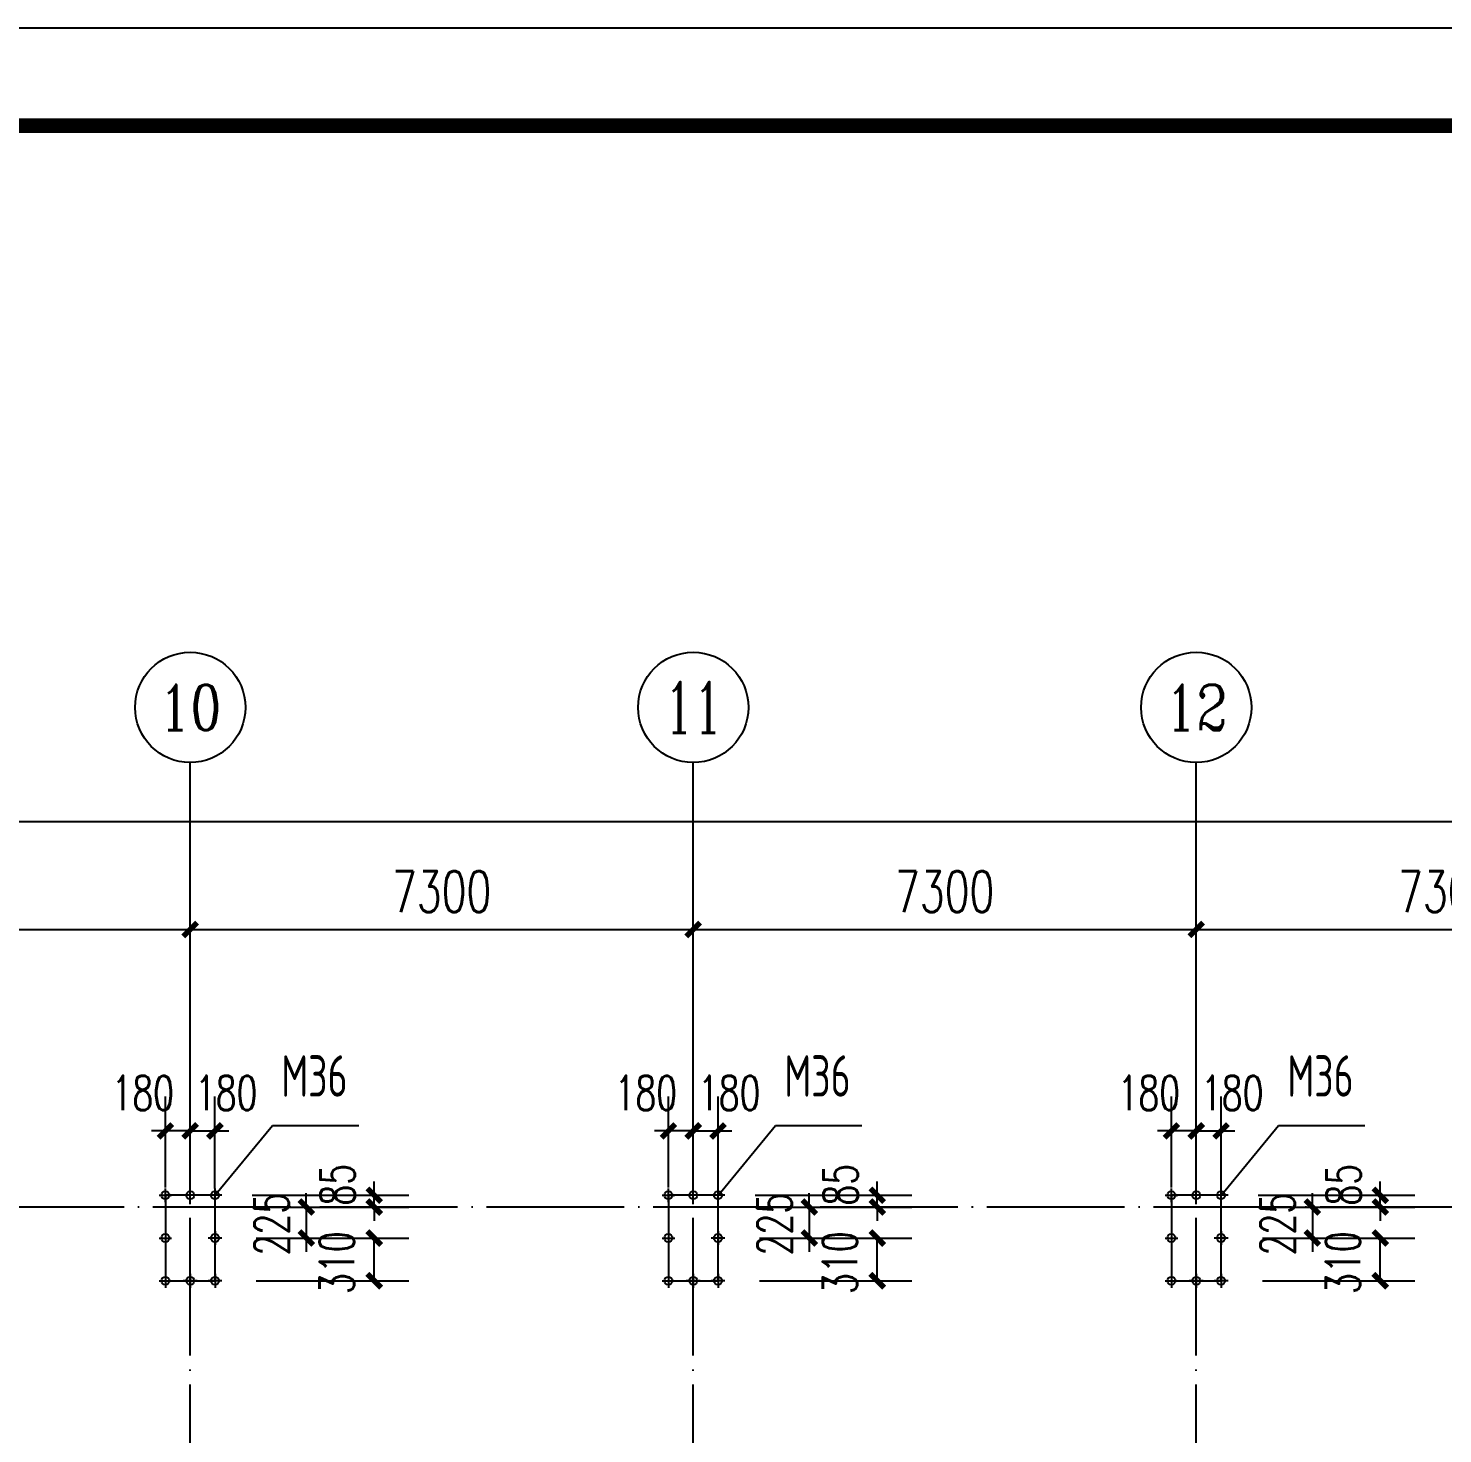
# Model space of a CAD drawing. Extents: x -89996 to 1006241, y -2176 to 440573.
# Drawn here: x 469624 to 490150, y 152204 to 172594 of the extents above; entities that cross this region are included whole.
import ezdxf
from ezdxf.enums import TextEntityAlignment as Align

# ---------------------------------------------------------------- set-up
doc = ezdxf.new("R2010")
doc.units = 0
doc.header["$LTSCALE"] = 1000
doc.header["$MEASUREMENT"] = 0
doc.linetypes.add('DOTE', pattern=[2.42, 2, -0.2, 0.02, -0.2])
for name, color, linetype in [('AXIS', 3, 'Continuous'), ('AXIS_TEXT', 7, 'Continuous'), ('DOTE', 1, 'DOTE'), ('PUB_TITLE', 4, 'Continuous'), ('TEXT', 7, 'Continuous'), ('WALL', 9, 'Continuous')]:
    doc.layers.add(name, color=color, linetype=linetype)
doc.styles.add('_TCH_AXIS', font='COMPLEX', dxfattribs={"bigfont": 'GBCBIG'})
doc.styles.add('_TCH_DIM_T3', font='SIMPLEX', dxfattribs={"width": 0.705882, "bigfont": 'GBCBIG'})
doc.styles.add('COMPLEX', font='COMPLEX')
doc.styles.add('TSSD_Label', font='tssdeng.shx', dxfattribs={"width": 0.7, "bigfont": 'hztxt.shx'})
doc.dimstyles.new('_TCH_ARCH&&200', dxfattribs={"dimtxt": 595, "dimasz": 200, "dimexe": 500, "dimexo": 600, "dimgap": 252.5, "dimtad": 1, "dimdec": 0, "dimzin": 0, "dimdsep": 46, "dimtxsty": '_TCH_DIM_T3', "dimblk": 'ARCHTICK', "dimcen": 0.09, "dimclrt": 7, "dimazin": 2, "dimtfac": 1, "dimtdec": 0, "dimtix": 1, "dimtmove": 2, "dimatfit": 3, "dimfxl": 0, "dimtolj": 1, "dimtzin": 0, "dimarcsym": 0})
doc.dimstyles.new('TCH-200-1', dxfattribs={"dimtxt": 595, "dimasz": 200, "dimexe": 500, "dimexo": 600, "dimgap": 252.5, "dimtad": 1, "dimdec": 0, "dimzin": 0, "dimdsep": 46, "dimtxsty": '_TCH_DIM_T3', "dimblk": 'ARCHTICK', "dimcen": 0.09, "dimclrd": 3, "dimclre": 3, "dimclrt": 7, "dimazin": 2, "dimtfac": 1, "dimtdec": 0, "dimtix": 1, "dimtmove": 2, "dimatfit": 3, "dimfxl": 0, "dimtolj": 1, "dimtzin": 0, "dimarcsym": 0})
doc.dimstyles.new('TCH-200-2', dxfattribs={"dimtxt": 500, "dimasz": 200, "dimexe": 500, "dimexo": 600, "dimgap": 252.5, "dimtad": 1, "dimdec": 0, "dimlfac": 0.5, "dimzin": 0, "dimdsep": 46, "dimtxsty": '_TCH_DIM_T3', "dimblk": 'ARCHTICK', "dimcen": 0.09, "dimclrd": 124, "dimclre": 124, "dimclrt": 7, "dimazin": 2, "dimtfac": 1, "dimtdec": 0, "dimtix": 1, "dimtmove": 2, "dimatfit": 3, "dimfxl": 0, "dimtolj": 1, "dimtzin": 0, "dimarcsym": 0})

# ---------------------------------------------------------------- blocks, each defined once
blk = doc.blocks.new('_ArchTick')
at = {"color": 0, "linetype": 'ByBlock', "const_width": 0.4}
blk.add_lwpolyline([(-0.5, -0.5), (0.5, 0.5)], dxfattribs=at)
blk = doc.blocks.new('*D1264')
at = {"layer": 'Defpoints', "color": 0, "transparency": 16777216}
for p in [(421624, 161082), (500933, 155833), (421624, 155633)]:
    blk.add_point(p, dxfattribs=at)
at = {"layer": 'WALL', "color": 3, "lineweight": -2, "transparency": 16777216}
for p, q in [((421624, 156233), (421624, 161582)), ((500933, 156433), (500933, 161582)), ((500933, 161082), (421624, 161082))]:
    blk.add_line(p, q, dxfattribs=at)
at = {"layer": 'WALL', "color": 3, "lineweight": -2, "transparency": 16777216, "xscale": 200, "yscale": 200, "zscale": 200, "rotation": 180}
blk.add_blockref('_ArchTick', (421624, 161082), dxfattribs=at)
at = {"layer": 'WALL', "color": 3, "lineweight": -2, "transparency": 16777216, "xscale": 200, "yscale": 200, "zscale": 200}
blk.add_blockref('_ArchTick', (500933, 161082), dxfattribs=at)
at = {"layer": 'WALL', "color": 7, "transparency": 16777216, "insert": (461279, 161632), "char_height": 595, "attachment_point": 5, "style": '_TCH_DIM_T3'}
blk.add_mtext('\\A1;79310', dxfattribs=at)
blk = doc.blocks.new('*D1707')
at = {"color": 124, "linetype": 'ByBlock', "lineweight": -2, "transparency": 16777216}
for p, q in [((474644, 155663), (474644, 155863)), ((472873, 155663), (475144, 155663)), ((474644, 155493), (474644, 155663)), ((472873, 155493), (475144, 155493)), ((474644, 155493), (474644, 155293))]:
    blk.add_line(p, q, dxfattribs=at)
at = {"layer": 'Defpoints', "color": 0, "linetype": 'ByBlock', "transparency": 16777216}
for p in [(472273, 155663), (474644, 155663), (472273, 155493)]:
    blk.add_point(p, dxfattribs=at)
at = {"color": 124, "linetype": 'ByBlock', "lineweight": -2, "transparency": 16777216, "xscale": 200, "yscale": 200, "zscale": 200}
for p, rotation in [((474644, 155663), 270), ((474644, 155493), 90)]:
    blk.add_blockref('_ArchTick', p, dxfattribs=dict(at, rotation=rotation))
at = {"color": 7, "linetype": 'ByBlock', "transparency": 16777216, "insert": (474113, 155816), "char_height": 500, "attachment_point": 5, "rotation": 90, "style": '_TCH_DIM_T3'}
blk.add_mtext('\\A1;85', dxfattribs=at)
blk = doc.blocks.new('*D1708')
at = {"color": 124, "linetype": 'ByBlock', "lineweight": -2, "transparency": 16777216}
for p, q in [((471613, 155776), (471613, 157097)), ((471973, 155773), (471973, 157097)), ((471613, 156597), (471413, 156597)), ((471973, 156597), (471613, 156597)), ((471973, 156597), (472173, 156597))]:
    blk.add_line(p, q, dxfattribs=at)
at = {"layer": 'Defpoints', "color": 0, "linetype": 'ByBlock', "transparency": 16777216}
for p in [(471613, 156597), (471613, 155176), (471973, 155173)]:
    blk.add_point(p, dxfattribs=at)
at = {"color": 124, "linetype": 'ByBlock', "lineweight": -2, "transparency": 16777216, "xscale": 200, "yscale": 200, "zscale": 200}
blk.add_blockref('_ArchTick', (471613, 156597), dxfattribs=at)
at = {"color": 124, "linetype": 'ByBlock', "lineweight": -2, "transparency": 16777216, "xscale": 200, "yscale": 200, "zscale": 200, "rotation": 180}
blk.add_blockref('_ArchTick', (471973, 156597), dxfattribs=at)
at = {"color": 7, "linetype": 'ByBlock', "transparency": 16777216, "insert": (471285, 157147), "char_height": 500, "attachment_point": 5, "style": '_TCH_DIM_T3'}
blk.add_mtext('\\A1;180', dxfattribs=at)
blk = doc.blocks.new('*D1709')
at = {"color": 124, "linetype": 'ByBlock', "lineweight": -2, "transparency": 16777216}
for p, q in [((471973, 155773), (471973, 157097)), ((472333, 155763), (472333, 157097)), ((471973, 156597), (471773, 156597)), ((471973, 156597), (472333, 156597)), ((472333, 156597), (472533, 156597))]:
    blk.add_line(p, q, dxfattribs=at)
at = {"layer": 'Defpoints', "color": 0, "linetype": 'ByBlock', "transparency": 16777216}
for p in [(472333, 156597), (471973, 155173), (472333, 155163)]:
    blk.add_point(p, dxfattribs=at)
at = {"color": 124, "linetype": 'ByBlock', "lineweight": -2, "transparency": 16777216, "xscale": 200, "yscale": 200, "zscale": 200}
blk.add_blockref('_ArchTick', (471973, 156597), dxfattribs=at)
at = {"color": 124, "linetype": 'ByBlock', "lineweight": -2, "transparency": 16777216, "xscale": 200, "yscale": 200, "zscale": 200, "rotation": 180}
blk.add_blockref('_ArchTick', (472333, 156597), dxfattribs=at)
at = {"color": 7, "linetype": 'ByBlock', "transparency": 16777216, "insert": (472495, 157147), "char_height": 500, "attachment_point": 5, "style": '_TCH_DIM_T3'}
blk.add_mtext('\\A1;180', dxfattribs=at)
blk = doc.blocks.new('*D1710')
at = {"color": 124, "linetype": 'ByBlock', "lineweight": -2, "transparency": 16777216}
for p, q in [((473658, 155493), (473658, 155693)), ((472873, 155493), (474158, 155493)), ((473658, 155493), (473658, 155043)), ((472933, 155043), (474158, 155043)), ((473658, 155043), (473658, 154843))]:
    blk.add_line(p, q, dxfattribs=at)
at = {"layer": 'Defpoints', "color": 0, "linetype": 'ByBlock', "transparency": 16777216}
for p in [(472273, 155493), (472333, 155043), (473658, 155043)]:
    blk.add_point(p, dxfattribs=at)
at = {"color": 124, "linetype": 'ByBlock', "lineweight": -2, "transparency": 16777216, "xscale": 200, "yscale": 200, "zscale": 200}
for p, rotation in [((473658, 155493), 270), ((473658, 155043), 90)]:
    blk.add_blockref('_ArchTick', p, dxfattribs=dict(at, rotation=rotation))
at = {"color": 7, "linetype": 'ByBlock', "transparency": 16777216, "insert": (473155, 155245), "char_height": 500, "attachment_point": 5, "rotation": 90, "style": '_TCH_DIM_T3'}
blk.add_mtext('\\A1;225', dxfattribs=at)
blk = doc.blocks.new('*D1706')
at = {"color": 124, "linetype": 'ByBlock', "lineweight": -2, "transparency": 16777216}
for p, q in [((472933, 155043), (475144, 155043)), ((474644, 154423), (474644, 155043)), ((472933, 154423), (475144, 154423))]:
    blk.add_line(p, q, dxfattribs=at)
at = {"layer": 'Defpoints', "color": 0, "linetype": 'ByBlock', "transparency": 16777216}
for p in [(472333, 155043), (474644, 155043), (472333, 154423)]:
    blk.add_point(p, dxfattribs=at)
at = {"color": 124, "linetype": 'ByBlock', "lineweight": -2, "transparency": 16777216, "xscale": 200, "yscale": 200, "zscale": 200}
for p, rotation in [((474644, 155043), 90), ((474644, 154423), 270)]:
    blk.add_blockref('_ArchTick', p, dxfattribs=dict(at, rotation=rotation))
at = {"color": 7, "linetype": 'ByBlock', "transparency": 16777216, "insert": (474102, 154684), "char_height": 500, "attachment_point": 5, "rotation": 90, "style": '_TCH_DIM_T3'}
blk.add_mtext('\\A1;310', dxfattribs=at)
blk = doc.blocks.new('*D1712')
at = {"color": 124, "linetype": 'ByBlock', "lineweight": -2, "transparency": 16777216}
for p, q in [((481944, 155663), (481944, 155863)), ((480173, 155663), (482444, 155663)), ((481944, 155493), (481944, 155663)), ((480173, 155493), (482444, 155493)), ((481944, 155493), (481944, 155293))]:
    blk.add_line(p, q, dxfattribs=at)
at = {"layer": 'Defpoints', "color": 0, "linetype": 'ByBlock', "transparency": 16777216}
for p in [(479573, 155663), (481944, 155663), (479573, 155493)]:
    blk.add_point(p, dxfattribs=at)
at = {"color": 124, "linetype": 'ByBlock', "lineweight": -2, "transparency": 16777216, "xscale": 200, "yscale": 200, "zscale": 200}
for p, rotation in [((481944, 155663), 270), ((481944, 155493), 90)]:
    blk.add_blockref('_ArchTick', p, dxfattribs=dict(at, rotation=rotation))
at = {"color": 7, "linetype": 'ByBlock', "transparency": 16777216, "insert": (481413, 155816), "char_height": 500, "attachment_point": 5, "rotation": 90, "style": '_TCH_DIM_T3'}
blk.add_mtext('\\A1;85', dxfattribs=at)
blk = doc.blocks.new('*D1713')
at = {"color": 124, "linetype": 'ByBlock', "lineweight": -2, "transparency": 16777216}
for p, q in [((478913, 155776), (478913, 157097)), ((479273, 155773), (479273, 157097)), ((478913, 156597), (478713, 156597)), ((479273, 156597), (478913, 156597)), ((479273, 156597), (479473, 156597))]:
    blk.add_line(p, q, dxfattribs=at)
at = {"layer": 'Defpoints', "color": 0, "linetype": 'ByBlock', "transparency": 16777216}
for p in [(478913, 156597), (478913, 155176), (479273, 155173)]:
    blk.add_point(p, dxfattribs=at)
at = {"color": 124, "linetype": 'ByBlock', "lineweight": -2, "transparency": 16777216, "xscale": 200, "yscale": 200, "zscale": 200}
blk.add_blockref('_ArchTick', (478913, 156597), dxfattribs=at)
at = {"color": 124, "linetype": 'ByBlock', "lineweight": -2, "transparency": 16777216, "xscale": 200, "yscale": 200, "zscale": 200, "rotation": 180}
blk.add_blockref('_ArchTick', (479273, 156597), dxfattribs=at)
at = {"color": 7, "linetype": 'ByBlock', "transparency": 16777216, "insert": (478585, 157147), "char_height": 500, "attachment_point": 5, "style": '_TCH_DIM_T3'}
blk.add_mtext('\\A1;180', dxfattribs=at)
blk = doc.blocks.new('*D1714')
at = {"color": 124, "linetype": 'ByBlock', "lineweight": -2, "transparency": 16777216}
for p, q in [((479273, 155773), (479273, 157097)), ((479633, 155763), (479633, 157097)), ((479273, 156597), (479073, 156597)), ((479273, 156597), (479633, 156597)), ((479633, 156597), (479833, 156597))]:
    blk.add_line(p, q, dxfattribs=at)
at = {"layer": 'Defpoints', "color": 0, "linetype": 'ByBlock', "transparency": 16777216}
for p in [(479633, 156597), (479273, 155173), (479633, 155163)]:
    blk.add_point(p, dxfattribs=at)
at = {"color": 124, "linetype": 'ByBlock', "lineweight": -2, "transparency": 16777216, "xscale": 200, "yscale": 200, "zscale": 200}
blk.add_blockref('_ArchTick', (479273, 156597), dxfattribs=at)
at = {"color": 124, "linetype": 'ByBlock', "lineweight": -2, "transparency": 16777216, "xscale": 200, "yscale": 200, "zscale": 200, "rotation": 180}
blk.add_blockref('_ArchTick', (479633, 156597), dxfattribs=at)
at = {"color": 7, "linetype": 'ByBlock', "transparency": 16777216, "insert": (479795, 157147), "char_height": 500, "attachment_point": 5, "style": '_TCH_DIM_T3'}
blk.add_mtext('\\A1;180', dxfattribs=at)
blk = doc.blocks.new('*D1715')
at = {"color": 124, "linetype": 'ByBlock', "lineweight": -2, "transparency": 16777216}
for p, q in [((480958, 155493), (480958, 155693)), ((480173, 155493), (481458, 155493)), ((480958, 155493), (480958, 155043)), ((480233, 155043), (481458, 155043)), ((480958, 155043), (480958, 154843))]:
    blk.add_line(p, q, dxfattribs=at)
at = {"layer": 'Defpoints', "color": 0, "linetype": 'ByBlock', "transparency": 16777216}
for p in [(479573, 155493), (479633, 155043), (480958, 155043)]:
    blk.add_point(p, dxfattribs=at)
at = {"color": 124, "linetype": 'ByBlock', "lineweight": -2, "transparency": 16777216, "xscale": 200, "yscale": 200, "zscale": 200}
for p, rotation in [((480958, 155493), 270), ((480958, 155043), 90)]:
    blk.add_blockref('_ArchTick', p, dxfattribs=dict(at, rotation=rotation))
at = {"color": 7, "linetype": 'ByBlock', "transparency": 16777216, "insert": (480455, 155245), "char_height": 500, "attachment_point": 5, "rotation": 90, "style": '_TCH_DIM_T3'}
blk.add_mtext('\\A1;225', dxfattribs=at)
blk = doc.blocks.new('*D1711')
at = {"color": 124, "linetype": 'ByBlock', "lineweight": -2, "transparency": 16777216}
for p, q in [((480233, 155043), (482444, 155043)), ((481944, 154423), (481944, 155043)), ((480233, 154423), (482444, 154423))]:
    blk.add_line(p, q, dxfattribs=at)
at = {"layer": 'Defpoints', "color": 0, "linetype": 'ByBlock', "transparency": 16777216}
for p in [(479633, 155043), (481944, 155043), (479633, 154423)]:
    blk.add_point(p, dxfattribs=at)
at = {"color": 124, "linetype": 'ByBlock', "lineweight": -2, "transparency": 16777216, "xscale": 200, "yscale": 200, "zscale": 200}
for p, rotation in [((481944, 155043), 90), ((481944, 154423), 270)]:
    blk.add_blockref('_ArchTick', p, dxfattribs=dict(at, rotation=rotation))
at = {"color": 7, "linetype": 'ByBlock', "transparency": 16777216, "insert": (481402, 154684), "char_height": 500, "attachment_point": 5, "rotation": 90, "style": '_TCH_DIM_T3'}
blk.add_mtext('\\A1;310', dxfattribs=at)
blk = doc.blocks.new('*D1717')
at = {"color": 124, "linetype": 'ByBlock', "lineweight": -2, "transparency": 16777216}
for p, q in [((489244, 155663), (489244, 155863)), ((487473, 155663), (489744, 155663)), ((489244, 155493), (489244, 155663)), ((487473, 155493), (489744, 155493)), ((489244, 155493), (489244, 155293))]:
    blk.add_line(p, q, dxfattribs=at)
at = {"layer": 'Defpoints', "color": 0, "linetype": 'ByBlock', "transparency": 16777216}
for p in [(486873, 155663), (489244, 155663), (486873, 155493)]:
    blk.add_point(p, dxfattribs=at)
at = {"color": 124, "linetype": 'ByBlock', "lineweight": -2, "transparency": 16777216, "xscale": 200, "yscale": 200, "zscale": 200}
for p, rotation in [((489244, 155663), 270), ((489244, 155493), 90)]:
    blk.add_blockref('_ArchTick', p, dxfattribs=dict(at, rotation=rotation))
at = {"color": 7, "linetype": 'ByBlock', "transparency": 16777216, "insert": (488713, 155816), "char_height": 500, "attachment_point": 5, "rotation": 90, "style": '_TCH_DIM_T3'}
blk.add_mtext('\\A1;85', dxfattribs=at)
blk = doc.blocks.new('*D1718')
at = {"color": 124, "linetype": 'ByBlock', "lineweight": -2, "transparency": 16777216}
for p, q in [((486213, 155776), (486213, 157097)), ((486573, 155773), (486573, 157097)), ((486213, 156597), (486013, 156597)), ((486573, 156597), (486213, 156597)), ((486573, 156597), (486773, 156597))]:
    blk.add_line(p, q, dxfattribs=at)
at = {"layer": 'Defpoints', "color": 0, "linetype": 'ByBlock', "transparency": 16777216}
for p in [(486213, 156597), (486213, 155176), (486573, 155173)]:
    blk.add_point(p, dxfattribs=at)
at = {"color": 124, "linetype": 'ByBlock', "lineweight": -2, "transparency": 16777216, "xscale": 200, "yscale": 200, "zscale": 200}
blk.add_blockref('_ArchTick', (486213, 156597), dxfattribs=at)
at = {"color": 124, "linetype": 'ByBlock', "lineweight": -2, "transparency": 16777216, "xscale": 200, "yscale": 200, "zscale": 200, "rotation": 180}
blk.add_blockref('_ArchTick', (486573, 156597), dxfattribs=at)
at = {"color": 7, "linetype": 'ByBlock', "transparency": 16777216, "insert": (485885, 157147), "char_height": 500, "attachment_point": 5, "style": '_TCH_DIM_T3'}
blk.add_mtext('\\A1;180', dxfattribs=at)
blk = doc.blocks.new('*D1719')
at = {"color": 124, "linetype": 'ByBlock', "lineweight": -2, "transparency": 16777216}
for p, q in [((486573, 155773), (486573, 157097)), ((486933, 155763), (486933, 157097)), ((486573, 156597), (486373, 156597)), ((486573, 156597), (486933, 156597)), ((486933, 156597), (487133, 156597))]:
    blk.add_line(p, q, dxfattribs=at)
at = {"layer": 'Defpoints', "color": 0, "linetype": 'ByBlock', "transparency": 16777216}
for p in [(486933, 156597), (486573, 155173), (486933, 155163)]:
    blk.add_point(p, dxfattribs=at)
at = {"color": 124, "linetype": 'ByBlock', "lineweight": -2, "transparency": 16777216, "xscale": 200, "yscale": 200, "zscale": 200}
blk.add_blockref('_ArchTick', (486573, 156597), dxfattribs=at)
at = {"color": 124, "linetype": 'ByBlock', "lineweight": -2, "transparency": 16777216, "xscale": 200, "yscale": 200, "zscale": 200, "rotation": 180}
blk.add_blockref('_ArchTick', (486933, 156597), dxfattribs=at)
at = {"color": 7, "linetype": 'ByBlock', "transparency": 16777216, "insert": (487095, 157147), "char_height": 500, "attachment_point": 5, "style": '_TCH_DIM_T3'}
blk.add_mtext('\\A1;180', dxfattribs=at)
blk = doc.blocks.new('*D1720')
at = {"color": 124, "linetype": 'ByBlock', "lineweight": -2, "transparency": 16777216}
for p, q in [((488258, 155493), (488258, 155693)), ((487473, 155493), (488758, 155493)), ((488258, 155493), (488258, 155043)), ((487533, 155043), (488758, 155043)), ((488258, 155043), (488258, 154843))]:
    blk.add_line(p, q, dxfattribs=at)
at = {"layer": 'Defpoints', "color": 0, "linetype": 'ByBlock', "transparency": 16777216}
for p in [(486873, 155493), (486933, 155043), (488258, 155043)]:
    blk.add_point(p, dxfattribs=at)
at = {"color": 124, "linetype": 'ByBlock', "lineweight": -2, "transparency": 16777216, "xscale": 200, "yscale": 200, "zscale": 200}
for p, rotation in [((488258, 155493), 270), ((488258, 155043), 90)]:
    blk.add_blockref('_ArchTick', p, dxfattribs=dict(at, rotation=rotation))
at = {"color": 7, "linetype": 'ByBlock', "transparency": 16777216, "insert": (487755, 155245), "char_height": 500, "attachment_point": 5, "rotation": 90, "style": '_TCH_DIM_T3'}
blk.add_mtext('\\A1;225', dxfattribs=at)
blk = doc.blocks.new('*D1716')
at = {"color": 124, "linetype": 'ByBlock', "lineweight": -2, "transparency": 16777216}
for p, q in [((487533, 155043), (489744, 155043)), ((489244, 154423), (489244, 155043)), ((487533, 154423), (489744, 154423))]:
    blk.add_line(p, q, dxfattribs=at)
at = {"layer": 'Defpoints', "color": 0, "linetype": 'ByBlock', "transparency": 16777216}
for p in [(486933, 155043), (489244, 155043), (486933, 154423)]:
    blk.add_point(p, dxfattribs=at)
at = {"color": 124, "linetype": 'ByBlock', "lineweight": -2, "transparency": 16777216, "xscale": 200, "yscale": 200, "zscale": 200}
for p, rotation in [((489244, 155043), 90), ((489244, 154423), 270)]:
    blk.add_blockref('_ArchTick', p, dxfattribs=dict(at, rotation=rotation))
at = {"color": 7, "linetype": 'ByBlock', "transparency": 16777216, "insert": (488702, 154684), "char_height": 500, "attachment_point": 5, "rotation": 90, "style": '_TCH_DIM_T3'}
blk.add_mtext('\\A1;310', dxfattribs=at)
blk = doc.blocks.new('*D2695')
at = {"layer": 'AXIS', "color": 0, "lineweight": -2, "transparency": 16777216}
for p, q in [((464673, 157070), (464673, 160020)), ((471973, 157070), (471973, 160020)), ((464673, 159520), (471973, 159520))]:
    blk.add_line(p, q, dxfattribs=at)
at = {"layer": 'Defpoints', "color": 0, "transparency": 16777216}
for p in [(471973, 159520), (464673, 156470), (471973, 156470)]:
    blk.add_point(p, dxfattribs=at)
at = {"layer": 'AXIS', "color": 0, "lineweight": -2, "transparency": 16777216, "xscale": 200, "yscale": 200, "zscale": 200, "rotation": 180}
blk.add_blockref('_ArchTick', (464673, 159520), dxfattribs=at)
at = {"layer": 'AXIS', "color": 0, "lineweight": -2, "transparency": 16777216, "xscale": 200, "yscale": 200, "zscale": 200}
blk.add_blockref('_ArchTick', (471973, 159520), dxfattribs=at)
at = {"layer": 'AXIS', "color": 7, "transparency": 16777216, "insert": (468323, 160070), "char_height": 595, "attachment_point": 5, "style": '_TCH_DIM_T3'}
blk.add_mtext('\\A1;7300', dxfattribs=at)
blk = doc.blocks.new('*D2696')
at = {"layer": 'AXIS', "color": 0, "lineweight": -2, "transparency": 16777216}
for p, q in [((471973, 157070), (471973, 160020)), ((479273, 157070), (479273, 160020)), ((471973, 159520), (479273, 159520))]:
    blk.add_line(p, q, dxfattribs=at)
at = {"layer": 'Defpoints', "color": 0, "transparency": 16777216}
for p in [(479273, 159520), (471973, 156470), (479273, 156470)]:
    blk.add_point(p, dxfattribs=at)
at = {"layer": 'AXIS', "color": 0, "lineweight": -2, "transparency": 16777216, "xscale": 200, "yscale": 200, "zscale": 200, "rotation": 180}
blk.add_blockref('_ArchTick', (471973, 159520), dxfattribs=at)
at = {"layer": 'AXIS', "color": 0, "lineweight": -2, "transparency": 16777216, "xscale": 200, "yscale": 200, "zscale": 200}
blk.add_blockref('_ArchTick', (479273, 159520), dxfattribs=at)
at = {"layer": 'AXIS', "color": 7, "transparency": 16777216, "insert": (475623, 160070), "char_height": 595, "attachment_point": 5, "style": '_TCH_DIM_T3'}
blk.add_mtext('\\A1;7300', dxfattribs=at)
blk = doc.blocks.new('*D2697')
at = {"layer": 'AXIS', "color": 0, "lineweight": -2, "transparency": 16777216}
for p, q in [((479273, 157070), (479273, 160020)), ((486573, 157070), (486573, 160020)), ((479273, 159520), (486573, 159520))]:
    blk.add_line(p, q, dxfattribs=at)
at = {"layer": 'Defpoints', "color": 0, "transparency": 16777216}
for p in [(486573, 159520), (479273, 156470), (486573, 156470)]:
    blk.add_point(p, dxfattribs=at)
at = {"layer": 'AXIS', "color": 0, "lineweight": -2, "transparency": 16777216, "xscale": 200, "yscale": 200, "zscale": 200, "rotation": 180}
blk.add_blockref('_ArchTick', (479273, 159520), dxfattribs=at)
at = {"layer": 'AXIS', "color": 0, "lineweight": -2, "transparency": 16777216, "xscale": 200, "yscale": 200, "zscale": 200}
blk.add_blockref('_ArchTick', (486573, 159520), dxfattribs=at)
at = {"layer": 'AXIS', "color": 7, "transparency": 16777216, "insert": (482923, 160070), "char_height": 595, "attachment_point": 5, "style": '_TCH_DIM_T3'}
blk.add_mtext('\\A1;7300', dxfattribs=at)
blk = doc.blocks.new('*D2698')
at = {"layer": 'AXIS', "color": 0, "lineweight": -2, "transparency": 16777216}
for p, q in [((486573, 157070), (486573, 160020)), ((493873, 157070), (493873, 160020)), ((486573, 159520), (493873, 159520))]:
    blk.add_line(p, q, dxfattribs=at)
at = {"layer": 'Defpoints', "color": 0, "transparency": 16777216}
for p in [(493873, 159520), (486573, 156470), (493873, 156470)]:
    blk.add_point(p, dxfattribs=at)
at = {"layer": 'AXIS', "color": 0, "lineweight": -2, "transparency": 16777216, "xscale": 200, "yscale": 200, "zscale": 200, "rotation": 180}
blk.add_blockref('_ArchTick', (486573, 159520), dxfattribs=at)
at = {"layer": 'AXIS', "color": 0, "lineweight": -2, "transparency": 16777216, "xscale": 200, "yscale": 200, "zscale": 200}
blk.add_blockref('_ArchTick', (493873, 159520), dxfattribs=at)
at = {"layer": 'AXIS', "color": 7, "transparency": 16777216, "insert": (490223, 160070), "char_height": 595, "attachment_point": 5, "style": '_TCH_DIM_T3'}
blk.add_mtext('\\A1;7300', dxfattribs=at)
blk = doc.blocks.new('_AXISO')
blk.add_circle((0, 0), 0.5)
at = {"layer": 'AXIS_TEXT', "style": 'COMPLEX', "width": 1.041667}
blk.add_attdef('A', text='', height=0.56, dxfattribs=at).set_placement((-0.25, -0.28), (0.25, -0.28), align=Align.FIT)

msp = doc.modelspace()

# ---------------------------------------------------------------- linework, layer by layer
for centre in [(471613.48, 155663.22), (471973.48, 155663.22), (472333.48, 155663.22), (478913.48, 155663.22), (479273.48, 155663.22), (479633.48, 155663.22), (486213.48, 155663.22), (486573.48, 155663.22), (486933.48, 155663.22), (471613.48, 155043.22), (472333.48, 155043.22), (478913.48, 155043.22), (479633.48, 155043.22), (486213.48, 155043.22), (486933.48, 155043.22), (471613.48, 154423.22), (471973.48, 154423.22), (472333.48, 154423.22), (478913.48, 154423.22), (479273.48, 154423.22), (479633.48, 154423.22), (486213.48, 154423.22), (486573.48, 154423.22), (486933.48, 154423.22)]:
    msp.add_circle(centre, 58.52)
at = {"layer": 'AXIS'}
for p, q in [((471973.48, 156470.01), (471973.48, 161941.42)), ((479273.48, 156470.01), (479273.48, 161941.42)), ((486573.48, 156470.01), (486573.48, 161941.42)), ((473167.87, 156672.14), (472323.48, 155643.22)), ((474421.89, 156672.14), (473167.87, 156672.14)), ((480467.87, 156672.14), (479623.48, 155643.22)), ((481721.89, 156672.14), (480467.87, 156672.14)), ((487767.87, 156672.14), (486923.48, 155643.22)), ((489021.89, 156672.14), (487767.87, 156672.14)), ((471522.81, 155663.22), (471704.15, 155663.22)), ((471613.48, 155562.55), (471613.48, 155763.89)), ((472074.15, 155663.22), (471872.81, 155663.22)), ((471973.48, 155562.55), (471973.48, 155763.89)), ((472434.15, 155663.22), (472232.81, 155663.22)), ((472333.48, 155562.55), (472333.48, 155763.89)), ((478822.81, 155663.22), (479004.15, 155663.22)), ((478913.48, 155562.55), (478913.48, 155763.89)), ((479374.15, 155663.22), (479172.81, 155663.22)), ((479273.48, 155562.55), (479273.48, 155763.89)), ((479734.15, 155663.22), (479532.81, 155663.22)), ((479633.48, 155562.55), (479633.48, 155763.89)), ((486122.81, 155663.22), (486304.15, 155663.22)), ((486213.48, 155562.55), (486213.48, 155763.89)), ((486674.15, 155663.22), (486472.81, 155663.22)), ((486573.48, 155562.55), (486573.48, 155763.89)), ((487034.15, 155663.22), (486832.81, 155663.22)), ((486933.48, 155562.55), (486933.48, 155763.89)), ((471522.81, 155043.22), (471704.15, 155043.22)), ((471613.48, 155143.89), (471613.48, 154942.55)), ((472434.15, 155043.22), (472232.81, 155043.22)), ((472333.48, 155143.89), (472333.48, 154942.55)), ((478822.81, 155043.22), (479004.15, 155043.22)), ((478913.48, 155143.89), (478913.48, 154942.55)), ((479734.15, 155043.22), (479532.81, 155043.22)), ((479633.48, 155143.89), (479633.48, 154942.55)), ((486122.81, 155043.22), (486304.15, 155043.22)), ((486213.48, 155143.89), (486213.48, 154942.55)), ((487034.15, 155043.22), (486832.81, 155043.22)), ((486933.48, 155143.89), (486933.48, 154942.55)), ((471522.81, 154423.22), (471704.15, 154423.22)), ((471613.48, 154523.89), (471613.48, 154322.55)), ((472074.15, 154423.22), (471872.81, 154423.22)), ((471973.48, 154523.89), (471973.48, 154322.55)), ((472434.15, 154423.22), (472232.81, 154423.22)), ((472333.48, 154523.89), (472333.48, 154322.55)), ((478822.81, 154423.22), (479004.15, 154423.22)), ((478913.48, 154523.89), (478913.48, 154322.55)), ((479374.15, 154423.22), (479172.81, 154423.22)), ((479273.48, 154523.89), (479273.48, 154322.55)), ((479734.15, 154423.22), (479532.81, 154423.22)), ((479633.48, 154523.89), (479633.48, 154322.55)), ((486122.81, 154423.22), (486304.15, 154423.22)), ((486213.48, 154523.89), (486213.48, 154322.55)), ((486674.15, 154423.22), (486472.81, 154423.22)), ((486573.48, 154523.89), (486573.48, 154322.55)), ((487034.15, 154423.22), (486832.81, 154423.22)), ((486933.48, 154523.89), (486933.48, 154322.55))]:
    msp.add_line(p, q, dxfattribs=at)
at = {"layer": 'DOTE'}
for p, q in [((471973.48, 114616.43), (471973.48, 156470.01)), ((479273.48, 114616.43), (479273.48, 156470.01)), ((486573.48, 114616.43), (486573.48, 156470.01)), ((410933.48, 155493.22), (501933.48, 155493.22))]:
    msp.add_line(p, q, dxfattribs=at)
for points in [[(472333.48, 155663.22), (471613.48, 155663.22), (471613.48, 154423.22), (472333.48, 154423.22)], [(479633.48, 155663.22), (478913.48, 155663.22), (478913.48, 154423.22), (479633.48, 154423.22)], [(486933.48, 155663.22), (486213.48, 155663.22), (486213.48, 154423.22), (486933.48, 154423.22)]]:
    msp.add_lwpolyline(points, close=True, dxfattribs=at)
at = {"layer": 'PUB_TITLE'}
msp.add_lwpolyline([(396096.09, 88593.71), (544696.09, 88593.71), (544696.09, 172593.71), (396096.09, 172593.71)], close=True, dxfattribs=at)
at = {"layer": 'PUB_TITLE', "const_width": 212.12}
msp.add_lwpolyline([(399631.44, 90007.85), (399631.44, 171179.57), (543281.95, 171179.57), (543281.95, 90007.85)], close=True, dxfattribs=at)

# ---------------------------------------------------------------- block references
at = {"layer": 'AXIS'}
ref = msp.add_blockref('_AXISO', (471973.48, 162741.42), dxfattribs=dict(at, xscale=1600, yscale=1600, zscale=1600))
ref.add_attrib('A', '10', dxfattribs={"layer": 'AXIS_TEXT', "height": 656.891, "style": '_TCH_AXIS'}).set_placement((471519.91, 162412.97), (472427.04, 162412.97), align=Align.FIT)
ref = msp.add_blockref('_AXISO', (479273.48, 162741.42), dxfattribs=dict(at, xscale=1600, yscale=1600, zscale=1600))
ref.add_attrib('A', '11', dxfattribs={"layer": 'AXIS_TEXT', "height": 737.525, "style": '_TCH_AXIS'}).set_placement((478852.03, 162372.66), (479694.92, 162372.66), align=Align.FIT)
ref = msp.add_blockref('_AXISO', (486573.48, 162741.42), dxfattribs=dict(at, xscale=1600, yscale=1600, zscale=1600))
ref.add_attrib('A', '12', dxfattribs={"layer": 'AXIS_TEXT', "height": 656.891, "style": '_TCH_AXIS'}).set_placement((486119.91, 162412.97), (487027.04, 162412.97), align=Align.FIT)

# ---------------------------------------------------------------- texts
at = {"layer": 'TEXT', "style": 'TSSD_Label', "width": 0.7}
for p in [(473775.94, 156914.41), (481075.94, 156914.41), (488375.94, 156914.41)]:
    msp.add_text('M36', height=600, rotation=360, dxfattribs=at).set_placement(p, align=Align.BOTTOM_CENTER)

# ---------------------------------------------------------------- dimensions: what is measured, and where the dimension line sits
at = {"linetype": 'ByBlock'}
for base, p1, p2, angle, picture, middle in [((471613.48, 156597.26), (471973.48, 155173.22), (471613.48, 155175.61), 180, '*D1708', (471285.27, 157147.26)), ((478913.48, 156597.26), (479273.48, 155173.22), (478913.48, 155175.61), 180, '*D1713', (478585.27, 157147.26)), ((486213.48, 156597.26), (486573.48, 155173.22), (486213.48, 155175.61), 180, '*D1718', (485885.27, 157147.26)), ((474643.54, 155663.22), (472273.48, 155493.22), (472273.48, 155663.22), 90, '*D1707', (474112.68, 155815.74)), ((481943.54, 155663.22), (479573.48, 155493.22), (479573.48, 155663.22), 90, '*D1712', (481412.68, 155815.74)), ((489243.54, 155663.22), (486873.48, 155493.22), (486873.48, 155663.22), 90, '*D1717', (488712.68, 155815.74)), ((473657.5, 155043.22), (472273.48, 155493.22), (472333.48, 155043.22), 90, '*D1710', (473154.81, 155245.07)), ((480957.5, 155043.22), (479573.48, 155493.22), (479633.48, 155043.22), 90, '*D1715', (480454.81, 155245.07)), ((488257.5, 155043.22), (486873.48, 155493.22), (486933.48, 155043.22), 90, '*D1720', (487754.81, 155245.07)), ((474643.54, 155043.22), (472333.48, 154423.22), (472333.48, 155043.22), 270, '*D1706', (474102.04, 154684.13)), ((481943.54, 155043.22), (479633.48, 154423.22), (479633.48, 155043.22), 270, '*D1711', (481402.04, 154684.13)), ((489243.54, 155043.22), (486933.48, 154423.22), (486933.48, 155043.22), 270, '*D1716', (488702.04, 154684.13))]:
    dim = msp.add_linear_dim(base=base, p1=p1, p2=p2, angle=angle, dimstyle='TCH-200-2', dxfattribs=at)
    dim.commit()
    dim.dimension.update_dxf_attribs({"geometry": picture, "text_midpoint": middle, "dimtype": 128})
for base, p1, p2, picture, middle in [((472333.48, 156597.26), (471973.48, 155173.22), (472333.48, 155163.13), '*D1709', (472495.14, 157147.26)), ((479633.48, 156597.26), (479273.48, 155173.22), (479633.48, 155163.13), '*D1714', (479795.14, 157147.26)), ((486933.48, 156597.26), (486573.48, 155173.22), (486933.48, 155163.13), '*D1719', (487095.14, 157147.26))]:
    dim = msp.add_linear_dim(base=base, p1=p1, p2=p2, dimstyle='TCH-200-2', dxfattribs=at)
    dim.commit()
    dim.dimension.update_dxf_attribs({"geometry": picture, "text_midpoint": middle, "dimtype": 128})
at = {"layer": 'AXIS'}
for p1, p2, picture, middle in [((464673.48, 156470.01), (471973.48, 156470.01), '*D2695', (468323.48, 160070.01)), ((471973.48, 156470.01), (479273.48, 156470.01), '*D2696', (475623.48, 160070.01)), ((479273.48, 156470.01), (486573.48, 156470.01), '*D2697', (482923.48, 160070.01)), ((486573.48, 156470.01), (493873.48, 156470.01), '*D2698', (490223.48, 160070.01))]:
    dim = msp.add_aligned_dim(p1=p1, p2=p2, distance=3050, dimstyle='_TCH_ARCH&&200', dxfattribs=at)
    dim.commit()
    dim.dimension.update_dxf_attribs({"geometry": picture, "text_midpoint": middle})
at = {"layer": 'WALL'}
dim = msp.add_linear_dim(base=(421623.65, 161081.84), p1=(500933.48, 155833.22), p2=(421623.65, 155633.22), angle=180, dimstyle='TCH-200-1', dxfattribs=at)
dim.commit()
dim.dimension.update_dxf_attribs({"geometry": '*D1264', "text_midpoint": (461278.56, 161631.84)})

doc.saveas('drawing.dxf')
